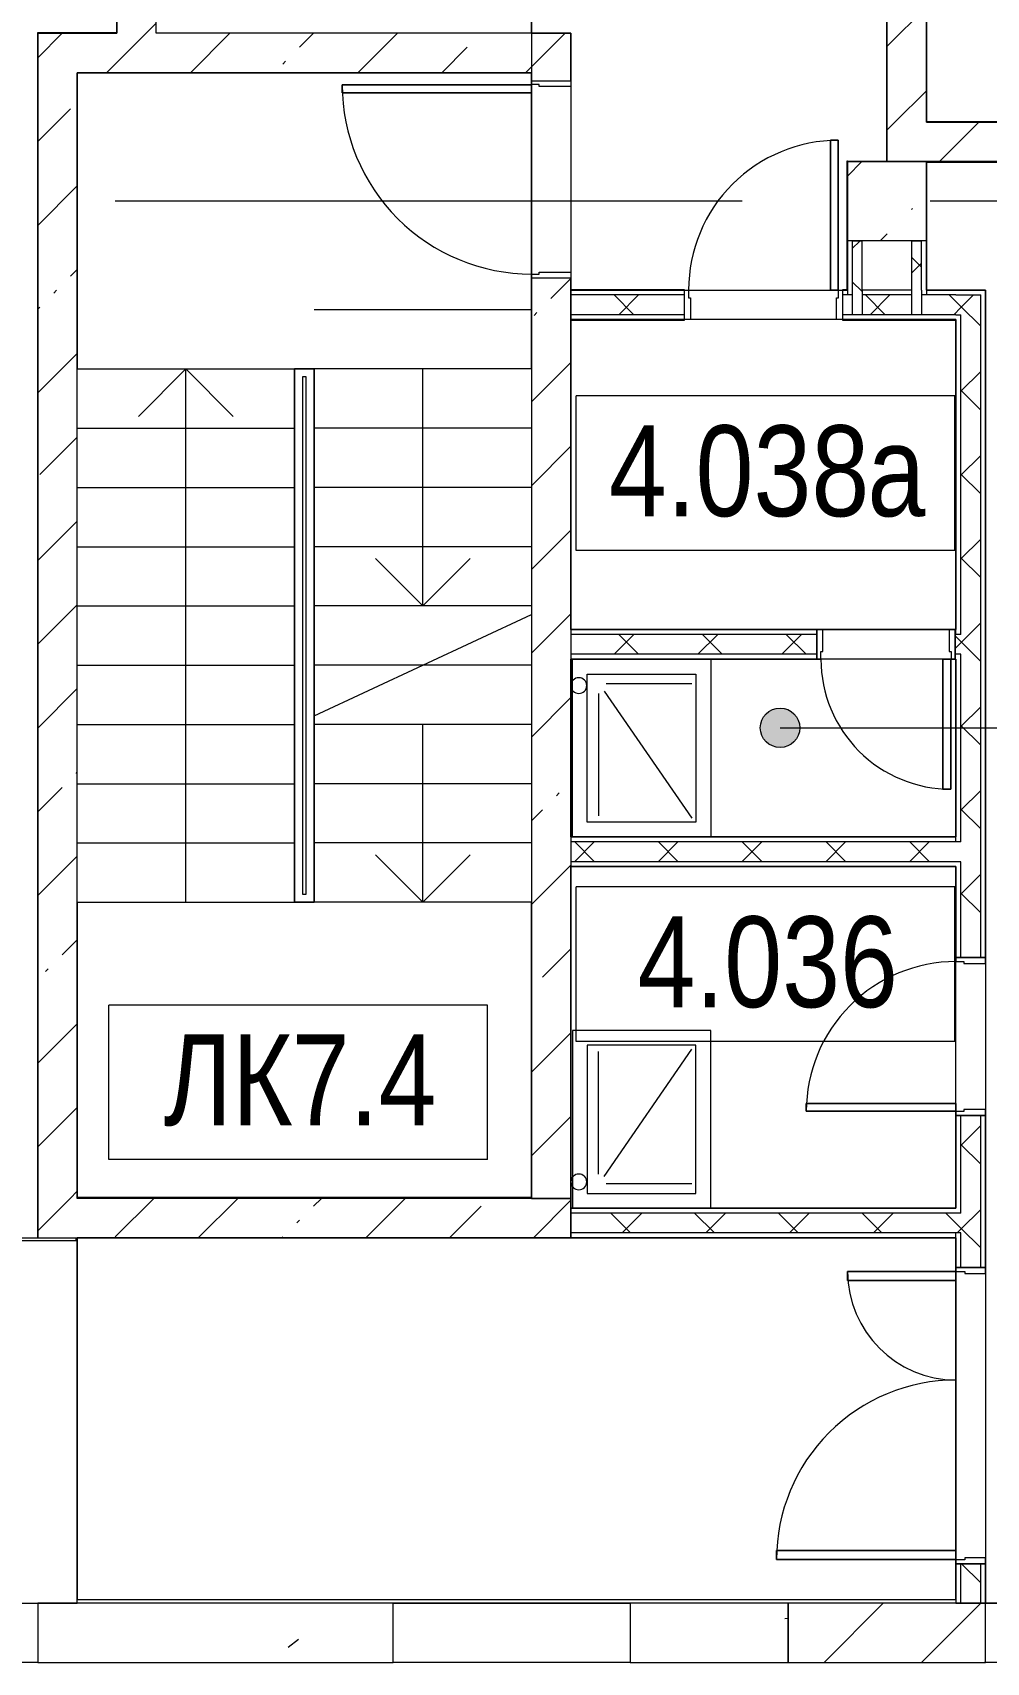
# Model space of a CAD drawing. Header units: millimetres. Extents: x 48966 to 294585, y -43515 to 30344.
# Drawn here: x 220651 to 225481, y -31683 to -23429 of the extents above; entities that cross this region are included whole.
import ezdxf

# ---------------------------------------------------------------- set-up
doc = ezdxf.new("R2010")
doc.units = ezdxf.units.MM
doc.linetypes.add('Осевые', pattern=[6350, 1270, -952.5, 3175, -952.5])
doc.linetypes.add('Сверху', pattern=[793.75, 476.25, -317.5])
for name, color, linetype, lineweight in [('Двери', 7, 'Continuous', 9), ('Каркас_Импост', 7, 'Continuous', 9), ('Контуры', 7, 'Continuous', 9), ('Линии подступенков-1', 7, 'Continuous', 9), ('Линии свеса', 7, 'Continuous', 9), ('Марки вырезов', 7, 'Continuous', 9), ('Марки помещений', 7, 'Continuous', 9), ('Обобщенные модели', 7, 'Continuous', 9), ('Обобщенные модели-1', 7, 'Continuous', 18), ('Общие ребра', 7, 'Continuous', 9), ('Оси-2', 7, 'Осевые', 9), ('Панель', 7, 'Continuous', 9), ('Перекрытия', 7, 'Continuous', 9), ('Сантехнические приборы', 7, 'Continuous', 9), ('Сверху', 7, 'Сверху', 9), ('Стены', 7, 'Continuous', 9), ('Стены-1', 7, 'Continuous', 18), ('Черная _1 сплошная', 7, 'Continuous', 9), ('Штриховка разреза-1', 7, 'Continuous', 9)]:
    doc.layers.add(name, color=color, linetype=linetype, lineweight=lineweight)
doc.styles.add('Arial Narrow_1', font='Arial Narrow.ttf', dxfattribs={"height": 460})
pattern_1 = [(45, (0, 0), (-493.914, 493.914), []), (45, (493.9, 0), (-493.914, 493.914), [873.125, -174.625, 6.706, -167.919])]
pattern_2 = [(45, (108045.05, 0), (-424.264, 424.264), [600, -100, 20, -100]), (45, (108045.05, 424), (-424.264, 424.264), [])]
pattern_3 = [(45, (108045.05, 0), (-212.132, 212.132), []), (135, (108045.05, 0), (-212.132, -212.132), [])]

# ---------------------------------------------------------------- blocks, each defined once
blk = doc.blocks.new('Обобщенные модели 20 - Обобщенные модели 20-1193704-План 4-го этажа на отм_ _6_600')
at = {"layer": 'Обобщенные модели'}
h = blk.add_hatch(dxfattribs=at)
h.set_pattern_fill('FP_7', color=256, style=0, pattern_type=2)
h.set_pattern_definition(pattern_1)
h.paths.add_polyline_path([(110831.6, -31682.9), (110831.6, -31382.9), (109831.6, -31382.9), (109831.6, -31682.9)], flags=0)
h.paths.add_polyline_path([(117431.6, -31682.9), (117431.6, -31382.9), (116431.6, -31382.9), (116431.6, -31682.9), (116726.1, -31682.9)], flags=0)
at = {"layer": 'Обобщенные модели-1'}
for p, q in [((117431.6, -31382.9), (116431.6, -31382.9)), ((116431.6, -31382.9), (116431.6, -31682.9)), ((117431.6, -31682.9), (117431.6, -31382.9)), ((116431.6, -31682.9), (117431.6, -31682.9))]:
    blk.add_line(p, q, dxfattribs=at)
blk = doc.blocks.new('M_Дверь-Проем - 1200 x 2150 mm-4670831-План 4-го этажа на отм_ _6_600')
at = {"layer": 'Сверху'}
blk.add_line((-608.2, -100), (591.8, -100), dxfattribs=at)
blk = doc.blocks.new('Обобщенные модели 30 - Обобщенные модели 24-1216531-План 4-го этажа на отм_ _6_600')
at = {"layer": 'Обобщенные модели'}
h = blk.add_hatch(dxfattribs=at)
h.set_pattern_fill('FP_7', color=256, style=0, pattern_type=2)
h.set_pattern_definition(pattern_1)
h.paths.add_polyline_path([(116731.6, -24482.9), (117131.6, -24482.9), (117131.6, -24082.9), (116731.6, -24082.9), (116731.6, -24258.6)], flags=0)
at = {"layer": 'Обобщенные модели-1'}
for p, q in [((117131.6, -24082.9), (116731.6, -24082.9)), ((116731.6, -24082.9), (116731.6, -24482.9)), ((117131.6, -24482.9), (117131.6, -24082.9)), ((116731.6, -24482.9), (117131.6, -24482.9))]:
    blk.add_line(p, q, dxfattribs=at)
blk = doc.blocks.new('Дверь - Полуторная_001 - ДВ3_21-15-6256096-План 4-го этажа на отм_ _6_600')
at = {"layer": 'Двери'}
for p, q in [((-684, 984), (-729, 984)), ((-729, 984), (-729, 75)), ((-684, 75), (-684, 984)), ((684, 75), (684, 624)), ((684, 624), (729, 624)), ((729, 624), (729, 75)), ((-729, 75), (-684, 75)), ((729, 75), (684, 75))]:
    blk.add_line(p, q, dxfattribs=at)
for centre, radius, start, end in [((-729, 75), 909, 360, 90), ((729, 75), 549, 90, 180)]:
    blk.add_arc(centre, radius, start, end, dxfattribs=at)
at = {"layer": 'Каркас_Импост'}
for p, q in [((-730, 75), (-750, 75)), ((-750, 75), (-750, -75)), ((-730, 30), (-730, 75)), ((-720, 30), (-730, 30)), ((-720, -75), (-720, 30)), ((730, 30), (720, 30)), ((720, 30), (720, -75)), ((750, 75), (730, 75)), ((730, 75), (730, 30)), ((750, -75), (750, 75)), ((-750, -75), (-720, -75)), ((720, -75), (750, -75))]:
    blk.add_line(p, q, dxfattribs=at)
at = {"layer": 'Панель'}
for p, q in [((-729, 984), (-684, 984)), ((-729, 75), (-729, 984)), ((-684, 984), (-684, 75)), ((684, 624), (684, 75)), ((729, 624), (684, 624)), ((729, 75), (729, 624)), ((-684, 75), (-729, 75)), ((684, 75), (729, 75))]:
    blk.add_line(p, q, dxfattribs=at)
blk = doc.blocks.new('Душевая кабинка-2D - Душевая кабинка 900х700-5617423-План 4-го этажа на отм_ _6_600')
at = {"layer": 'Сантехнические приборы'}
for p, q in [((700, 0), (0, 0)), ((0, 0), (0, -900)), ((700, -900), (700, 0)), ((625, -75), (75, -75)), ((75, -75), (75, -825)), ((625, -825), (625, -75)), ((132.1, -726.7), (132.1, -106.7)), ((161, -739), (604.7, -95.3)), ((75, -825), (625, -825)), ((604.7, -775.8), (171, -775.8)), ((0, -900), (700, -900))]:
    blk.add_line(p, q, dxfattribs=at)
for start, end in [(0, 180), (180, 0)]:
    blk.add_arc((32.1, -766.7), 40, start, end, dxfattribs=at)
blk = doc.blocks.new('Дверь - Однопольная - ДВ1__21х10-7160078-План 4-го этажа на отм_ _6_600')
at = {"layer": 'Двери'}
for p, q in [((-479, -100), (-439, -100)), ((-479, -1058), (-479, -100)), ((-439, -100), (-439, -1058)), ((-439, -1058), (-479, -1058))]:
    blk.add_line(p, q, dxfattribs=at)
blk.add_arc((-479, -100), 958, 270, 0, dxfattribs=at)
at = {"layer": 'Каркас_Импост'}
for p, q in [((-500, 100), (-470, 100)), ((-500, -100), (-500, 100)), ((-470, 100), (-470, -60)), ((470, 100), (500, 100)), ((470, -60), (470, 100)), ((500, 100), (500, -100)), ((-480, -60), (-480, -100)), ((-470, -60), (-480, -60)), ((480, -60), (470, -60)), ((480, -100), (480, -60)), ((-480, -100), (-500, -100)), ((500, -100), (480, -100))]:
    blk.add_line(p, q, dxfattribs=at)
at = {"layer": 'Панель'}
for p, q in [((-439, -100), (-479, -100)), ((-479, -100), (-479, -1058)), ((-439, -1058), (-439, -100)), ((-479, -1058), (-439, -1058))]:
    blk.add_line(p, q, dxfattribs=at)
blk = doc.blocks.new('Душевая кабинка-2D - Душевая кабинка 900х700-5616920-План 4-го этажа на отм_ _6_600')
at = {"layer": 'Сантехнические приборы'}
for p, q in [((0, 0), (0, 900)), ((0, 900), (700, 900)), ((700, 900), (700, 0)), ((75, 75), (75, 825)), ((75, 825), (625, 825)), ((604.7, 775.8), (171, 775.8)), ((625, 825), (625, 75)), ((132.1, 726.7), (132.1, 106.7)), ((161, 739), (604.7, 95.3)), ((700, 0), (0, 0)), ((625, 75), (75, 75))]:
    blk.add_line(p, q, dxfattribs=at)
for start, end in [(360, 180), (180, 360)]:
    blk.add_arc((32.1, 766.7), 40, start, end, dxfattribs=at)
blk = doc.blocks.new('Дверь - Однопольная_002 - ДВ5_21х7-7044826-План 4-го этажа на отм_ _6_600')
at = {"layer": 'Двери'}
for p, q in [((-289, 733), (-329, 733)), ((-329, 733), (-329, 75)), ((-289, 75), (-289, 733)), ((-329, 75), (-289, 75))]:
    blk.add_line(p, q, dxfattribs=at)
blk.add_arc((-329, 75), 658, 360, 90, dxfattribs=at)
at = {"layer": 'Каркас_Импост'}
for p, q in [((-330, 75), (-350, 75)), ((-350, 75), (-350, -75)), ((-330, 35), (-330, 75)), ((-320, 35), (-330, 35)), ((-320, -75), (-320, 35)), ((330, 35), (320, 35)), ((320, 35), (320, -75)), ((350, 75), (330, 75)), ((330, 75), (330, 35)), ((350, -75), (350, 75)), ((-350, -75), (-320, -75)), ((320, -75), (350, -75))]:
    blk.add_line(p, q, dxfattribs=at)
at = {"layer": 'Панель'}
for p, q in [((-329, 733), (-289, 733)), ((-329, 75), (-329, 733)), ((-289, 733), (-289, 75)), ((-289, 75), (-329, 75))]:
    blk.add_line(p, q, dxfattribs=at)
blk = doc.blocks.new('Дверь - Однопольная - ДВ10__21х8-6240643-План 4-го этажа на отм_ _6_600')
at = {"layer": 'Двери'}
for p, q in [((-379, -75), (-339, -75)), ((-379, -833), (-379, -75)), ((-339, -75), (-339, -833)), ((-339, -833), (-379, -833))]:
    blk.add_line(p, q, dxfattribs=at)
blk.add_arc((-379, -75), 758, 270, 0, dxfattribs=at)
at = {"layer": 'Каркас_Импост'}
for p, q in [((-400, 75), (-370, 75)), ((-400, -75), (-400, 75)), ((-370, 75), (-370, -35)), ((370, 75), (400, 75)), ((370, -35), (370, 75)), ((400, 75), (400, -75)), ((-380, -75), (-400, -75)), ((-380, -35), (-380, -75)), ((-370, -35), (-380, -35)), ((380, -35), (370, -35)), ((380, -75), (380, -35)), ((400, -75), (380, -75))]:
    blk.add_line(p, q, dxfattribs=at)
at = {"layer": 'Панель'}
for p, q in [((-339, -75), (-379, -75)), ((-379, -75), (-379, -833)), ((-339, -833), (-339, -75)), ((-379, -833), (-339, -833))]:
    blk.add_line(p, q, dxfattribs=at)
blk = doc.blocks.new('Дверь - Однопольная - ДВ10_21х8-6240767-План 4-го этажа на отм_ _6_600')
at = {"layer": 'Двери'}
for p, q in [((-339, 833), (-379, 833)), ((-379, 833), (-379, 75)), ((-339, 75), (-339, 833)), ((-379, 75), (-339, 75))]:
    blk.add_line(p, q, dxfattribs=at)
blk.add_arc((-379, 75), 758, 360, 90, dxfattribs=at)
at = {"layer": 'Каркас_Импост'}
for p, q in [((-380, 75), (-400, 75)), ((-400, 75), (-400, -75)), ((-380, 35), (-380, 75)), ((-370, 35), (-380, 35)), ((-370, -75), (-370, 35)), ((380, 35), (370, 35)), ((370, 35), (370, -75)), ((400, 75), (380, 75)), ((380, 75), (380, 35)), ((400, -75), (400, 75)), ((-400, -75), (-370, -75)), ((370, -75), (400, -75))]:
    blk.add_line(p, q, dxfattribs=at)
at = {"layer": 'Панель'}
for p, q in [((-379, 833), (-339, 833)), ((-379, 75), (-379, 833)), ((-339, 833), (-339, 75)), ((-339, 75), (-379, 75))]:
    blk.add_line(p, q, dxfattribs=at)
blk = doc.blocks.new('Марка помещения_Р - Марка помещения-4575829-План 4-го этажа на отм_ _6_600')
at = {"layer": 'Марки помещений'}
for p, q in [((-4.79375, -1.95625), (-4.79375, 1.95625)), ((4.79375, 1.95625), (-4.79375, 1.95625)), ((4.79375, -1.95625), (4.79375, 1.95625)), ((4.79375, -1.95625), (-4.79375, -1.95625))]:
    blk.add_line(p, q, dxfattribs=at)

msp = doc.modelspace()

# ---------------------------------------------------------------- hatches: boundary and pattern name
at = {"layer": 'Марки помещений'}
h = msp.add_hatch(color=256, dxfattribs=at)
edge = h.paths.add_edge_path(flags=0)
edge.add_arc((224435.6, -26949.8), 100, 0, 360)
at = {"layer": 'Штриховка разреза-1'}
h = msp.add_hatch(dxfattribs=at)
h.set_pattern_fill('FP_4', color=256, style=0, pattern_type=2)
h.set_pattern_definition(pattern_2)
h.paths.add_polyline_path([(221276.7, -23432.9), (221276.7, -20032.9), (221076.7, -20032.9), (221076.7, -23432.9)], flags=0)
h = msp.add_hatch(dxfattribs=at)
h.set_pattern_fill('FP_4', color=256, style=0, pattern_type=2)
h.set_pattern_definition(pattern_2)
h.paths.add_polyline_path([(223176.7, -29332.9), (223376.7, -29332.9), (223376.7, -24672.9), (223176.7, -24672.9), (223176.7, -29330.9)], flags=0)
h.paths.add_polyline_path([(223376.7, -23672.9), (223376.7, -23432.9), (223176.7, -23432.9), (223176.7, -23672.9)], flags=0)
h.paths.add_polyline_path([(223176.7, -22232.9), (223376.7, -22232.9), (223376.7, -21232.9), (223176.7, -21232.9), (223176.7, -21832.4)], flags=0)
h = msp.add_hatch(dxfattribs=at)
h.set_pattern_fill('FP_4', color=256, style=0, pattern_type=2)
h.set_pattern_definition(pattern_2)
h.paths.add_polyline_path([(224976.7, -23882.9), (225176.7, -23882.9), (225176.7, -21782.9), (224976.7, -21782.9), (224976.7, -23134.9)], flags=0)
h = msp.add_hatch(dxfattribs=at)
h.set_pattern_fill('FP_4', color=256, style=0, pattern_type=2)
h.set_pattern_definition(pattern_2)
h.paths.add_polyline_path([(220876.7, -23632.9), (221076.7, -23632.9), (221076.7, -23432.9), (220676.7, -23432.9), (220676.7, -23632.9)], flags=0)
h = msp.add_hatch(dxfattribs=at)
h.set_pattern_fill('FP_4', color=256, style=0, pattern_type=2)
h.set_pattern_definition(pattern_2)
h.paths.add_polyline_path([(222959.9, -23632.9), (223176.7, -23632.9), (223176.7, -23432.9), (221076.7, -23432.9), (221076.7, -23632.9)], flags=0)
h = msp.add_hatch(dxfattribs=at)
h.set_pattern_fill('FP_4', color=256, style=0, pattern_type=2)
h.set_pattern_definition(pattern_2)
h.paths.add_polyline_path([(220676.7, -29332.9), (220876.7, -29332.9), (220876.7, -23632.9), (220676.7, -23632.9), (220676.7, -27629.8)], flags=0)
h = msp.add_hatch(dxfattribs=at)
h.set_pattern_fill('FP_4', color=256, style=0, pattern_type=2)
h.set_pattern_definition(pattern_2)
h.paths.add_polyline_path([(225571.7, -24082.9), (225571.7, -23882.9), (224976.7, -23882.9), (224976.7, -24082.9), (225176.7, -24082.9)], flags=0)
h = msp.add_hatch(dxfattribs=at)
h.set_pattern_fill('FP_5', color=256, style=0, pattern_type=2)
h.set_pattern_definition(pattern_3)
h.paths.add_polyline_path([(224851.7, -24857.9), (224851.7, -24484.9), (224801.7, -24484.9), (224801.7, -24857.9)], flags=0)
h = msp.add_hatch(dxfattribs=at)
h.set_pattern_fill('FP_5', color=256, style=0, pattern_type=2)
h.set_pattern_definition(pattern_3)
h.paths.add_polyline_path([(225151.7, -24857.9), (225151.7, -24484.9), (225101.7, -24484.9), (225101.7, -24857.9)], flags=0)
h = msp.add_hatch(dxfattribs=at)
h.set_pattern_fill('FP_5', color=256, style=0, pattern_type=2)
h.set_pattern_definition(pattern_3)
h.paths.add_polyline_path([(225326.7, -24857.9), (225351.7, -24857.9), (225351.7, -24757.9), (225151.7, -24757.9), (225151.7, -24857.9)], flags=0)
h.paths.add_polyline_path([(223376.7, -24857.9), (223951.7, -24857.9), (223951.7, -24757.9), (223376.7, -24757.9)], flags=0)
h.paths.add_polyline_path([(224801.7, -24857.9), (224801.7, -24757.9), (224751.7, -24757.9), (224751.7, -24857.9), (224771.1, -24857.9)], flags=0)
h.paths.add_polyline_path([(224851.7, -24857.9), (225101.7, -24857.9), (225101.7, -24757.9), (224851.7, -24757.9), (224851.7, -24820.5)], flags=0)
h = msp.add_hatch(dxfattribs=at)
h.set_pattern_fill('FP_5', color=256, style=0, pattern_type=2)
h.set_pattern_definition(pattern_3)
h.paths.add_polyline_path([(225451.7, -31382.9), (225451.7, -31182.9), (225351.7, -31182.9), (225351.7, -31382.9)], flags=0)
h.paths.add_polyline_path([(225451.7, -29682.9), (225451.7, -28912.9), (225351.7, -28912.9), (225351.7, -29682.9)], flags=0)
h.paths.add_polyline_path([(225451.7, -28112.9), (225451.7, -24757.9), (225351.7, -24757.9), (225351.7, -28112.9)], flags=0)
h = msp.add_hatch(dxfattribs=at)
h.set_pattern_fill('FP_5', color=256, style=0, pattern_type=2)
h.set_pattern_definition(pattern_3)
h.paths.add_polyline_path([(225321.7, -26577.9), (225351.7, -26577.9), (225351.7, -26477.9), (225321.7, -26477.9), (225321.7, -26506)], flags=0)
h.paths.add_polyline_path([(224621.7, -26577.9), (224621.7, -26477.9), (223376.7, -26477.9), (223376.7, -26577.9), (223865.5, -26577.9)], flags=0)
h = msp.add_hatch(dxfattribs=at)
h.set_pattern_fill('FP_5', color=256, style=0, pattern_type=2)
h.set_pattern_definition(pattern_3)
h.paths.add_polyline_path([(225351.7, -27627.9), (225351.7, -27527.9), (223376.7, -27527.9), (223376.7, -27627.9), (225326.7, -27627.9)], flags=0)
h = msp.add_hatch(dxfattribs=at)
h.set_pattern_fill('FP_4', color=256, style=0, pattern_type=2)
h.set_pattern_definition(pattern_2)
h.paths.add_polyline_path([(222959.9, -29532.9), (223376.7, -29532.9), (223376.7, -29332.9), (220676.7, -29332.9), (220676.7, -29532.9)], flags=0)
h = msp.add_hatch(dxfattribs=at)
h.set_pattern_fill('FP_5', color=256, style=0, pattern_type=2)
h.set_pattern_definition(pattern_3)
h.paths.add_polyline_path([(224771.1, -29507.9), (225351.7, -29507.9), (225351.7, -29407.9), (223376.7, -29407.9), (223376.7, -29507.9), (223865.5, -29507.9)], flags=0)
h = msp.add_hatch(dxfattribs=at)
h.set_pattern_fill('FP_8', color=256, style=0, pattern_type=2)
h.set_pattern_definition([(50, (108045, 0), (1457.472, -127.512), [152.4, -1676.4]), (355, (108045, 0), (-281.942, 1528.454), [121.92, -1341.12]), (100.451, (108166.5, -10.6), (1175.541, 1400.933), [129.52, -1424.721]), (46.184, (108045, 406.4), (2168.632, -336.342), [228.6, -2514.6]), (96.636, (108225.8, 378.4), (1899.22, 1979.42), [194.28, -2137.08]), (351.184, (108045, 406.4), (1899.24, 1979.402), [182.88, -2011.68]), (21, (108248.2, 304.8), (1212.915, -818.121), [152.4, -1676.4]), (326, (108248.2, 304.8), (494.417, 1473.504), [121.92, -1341.12]), (71.451, (108349.3, 236.6), (1707.337, 655.37), [129.52, -1424.721]), (37.5, (108045.05, 0), (24.7094, 676.4402), [67.056, -1257.808, 67.056, -1294.384, -1346.2]), (37.5, (108045.05, 0), (24.7094, 676.4402), [-2686.304, 67.056, -1279.144]), (7.5, (108045.05, 0), (534.5577, 801.4443), [67.056, -709.168, 67.056, -1227.328, -513.08]), (7.5, (108045.05, 0), (534.5577, 801.4443), [-2070.608, 67.056, -446.024]), (327.5, (107591.9, 0), (1084.7275, -45.8312), [67.056, -440.944, 67.056, -1517.904, -2103.12]), (327.5, (107591.9, 0), (1084.7275, -45.8312), [-2092.96, 67.056, -2036.064]), (317.5, (107388.7, 0), (1185.035, 203.4135), [67.056, -593.344, 67.056, -985.52, -1493.52]), (317.5, (107388.7, 0), (1185.035, 203.4135), [-1712.976, 67.056, -1426.464])])
h.paths.add_polyline_path([(218876.7, -31682.9), (219476.7, -31682.9), (219476.7, -31382.9), (218876.7, -31382.9)], flags=0)
h.paths.add_polyline_path([(224476.7, -31682.9), (224476.7, -31382.9), (223676.7, -31382.9), (223676.7, -31682.9)], flags=0)
h.paths.add_polyline_path([(220676.7, -31682.9), (222476.7, -31682.9), (222476.7, -31382.9), (220676.7, -31382.9)], flags=0)

# ---------------------------------------------------------------- linework, layer by layer
at = {"layer": 'Контуры'}
for p, q in [((220876.7, -23632.9), (220876.7, -24832.9)), ((223176.7, -23632.9), (220876.7, -23632.9)), ((220876.7, -23632.9), (220876.7, -25132.9)), ((223176.7, -23632.9), (220876.7, -23632.9)), ((220876.7, -23632.9), (220876.7, -25132.9)), ((223176.7, -23632.9), (220876.7, -23632.9)), ((220876.7, -23632.9), (220876.7, -25132.9)), ((223176.7, -23632.9), (220876.7, -23632.9)), ((223176.7, -24832.9), (223176.7, -23632.9)), ((223176.7, -24832.9), (223176.7, -23632.9)), ((223176.7, -25132.9), (223176.7, -23632.9)), ((223176.7, -25132.9), (223176.7, -23632.9)), ((220876.7, -28132.9), (220876.7, -24832.9)), ((223176.7, -24832.9), (222076.7, -24832.9)), ((223176.7, -24832.9), (223176.7, -26376.4)), ((223176.7, -24832.9), (223176.7, -28132.9)), ((220876.7, -25132.9), (221976.7, -25132.9)), ((220876.7, -25132.9), (221976.7, -25132.9)), ((220876.7, -25132.9), (221976.7, -25132.9)), ((220876.7, -27832.9), (220876.7, -25132.9)), ((220876.7, -27832.9), (220876.7, -25132.9)), ((220876.7, -27832.9), (220876.7, -25132.9)), ((221976.7, -25132.9), (222076.7, -25132.9)), ((221976.7, -25132.9), (222076.7, -25132.9)), ((221976.7, -27832.9), (221976.7, -25132.9)), ((221976.7, -27832.9), (221976.7, -25132.9)), ((221976.7, -27832.9), (221976.7, -25132.9)), ((223176.7, -25132.9), (222076.7, -25132.9)), ((223176.7, -25132.9), (222076.7, -25132.9)), ((223176.7, -25132.9), (222076.7, -25132.9)), ((222076.7, -25132.9), (222076.7, -27832.9)), ((222076.7, -25132.9), (222076.7, -27832.9)), ((222076.7, -25132.9), (222076.7, -27832.9)), ((223176.7, -25132.9), (223176.7, -27832.9)), ((223176.7, -25132.9), (223176.7, -27832.9)), ((223176.7, -25132.9), (223176.7, -27832.9)), ((220876.7, -27832.9), (220876.7, -29327.9)), ((220876.7, -27832.9), (220876.7, -29327.9)), ((220876.7, -27832.9), (220876.7, -29327.9)), ((220876.7, -27832.9), (221976.7, -27832.9)), ((220876.7, -27832.9), (221976.7, -27832.9)), ((220876.7, -27832.9), (221976.7, -27832.9)), ((222076.7, -27832.9), (221976.7, -27832.9)), ((222076.7, -27832.9), (221976.7, -27832.9)), ((222076.7, -27832.9), (221976.7, -27832.9)), ((223176.7, -27832.9), (222076.7, -27832.9)), ((223176.7, -27832.9), (222076.7, -27832.9)), ((223176.7, -27832.9), (222076.7, -27832.9)), ((223176.7, -29327.9), (223176.7, -27832.9)), ((223176.7, -29327.9), (223176.7, -27832.9)), ((223176.7, -29327.9), (223176.7, -27832.9)), ((220876.7, -28132.9), (220876.7, -29327.9)), ((223176.7, -29327.9), (223176.7, -28132.9))]:
    msp.add_line(p, q, dxfattribs=at)
at = {"layer": 'Линии подступенков-1'}
for p, q in [((223176.7, -24832.9), (222076.7, -24832.9)), ((220876.7, -25132.9), (221976.7, -25132.9)), ((220876.7, -25132.9), (221976.7, -25132.9)), ((220876.7, -25132.9), (221976.7, -25132.9)), ((220876.7, -25132.9), (221976.7, -25132.9)), ((223176.7, -25132.9), (222076.7, -25132.9)), ((223176.7, -25132.9), (222076.7, -25132.9)), ((223176.7, -25132.9), (222076.7, -25132.9)), ((223176.7, -25132.9), (222076.7, -25132.9)), ((223176.7, -25132.9), (222076.7, -25132.9)), ((220876.7, -25432.9), (221976.7, -25432.9)), ((220876.7, -25432.9), (221976.7, -25432.9)), ((220876.7, -25432.9), (221976.7, -25432.9)), ((220876.7, -25432.9), (221976.7, -25432.9)), ((223176.7, -25432.9), (222076.7, -25432.9)), ((223176.7, -25432.9), (222076.7, -25432.9)), ((223176.7, -25432.9), (222076.7, -25432.9)), ((223176.7, -25432.9), (222076.7, -25432.9)), ((223176.7, -25432.9), (222076.7, -25432.9)), ((220876.7, -25732.9), (221976.7, -25732.9)), ((220876.7, -25732.9), (221976.7, -25732.9)), ((220876.7, -25732.9), (221976.7, -25732.9)), ((220876.7, -25732.9), (221976.7, -25732.9)), ((223176.7, -25732.9), (222076.7, -25732.9)), ((223176.7, -25732.9), (222076.7, -25732.9)), ((223176.7, -25732.9), (222076.7, -25732.9)), ((223176.7, -25732.9), (222076.7, -25732.9)), ((223176.7, -25732.9), (222076.7, -25732.9)), ((220876.7, -26032.9), (221976.7, -26032.9)), ((220876.7, -26032.9), (221976.7, -26032.9)), ((220876.7, -26032.9), (221976.7, -26032.9)), ((220876.7, -26032.9), (221976.7, -26032.9)), ((223176.7, -26032.9), (222076.7, -26032.9)), ((223176.7, -26032.9), (222076.7, -26032.9)), ((223176.7, -26032.9), (222076.7, -26032.9)), ((223176.7, -26032.9), (222076.7, -26032.9)), ((223176.7, -26032.9), (222076.7, -26032.9)), ((220876.7, -26332.9), (221976.7, -26332.9)), ((220876.7, -26332.9), (221976.7, -26332.9)), ((220876.7, -26332.9), (221976.7, -26332.9)), ((220876.7, -26332.9), (221976.7, -26332.9)), ((223176.7, -26332.9), (222076.7, -26332.9)), ((223176.7, -26332.9), (222076.7, -26332.9)), ((223176.7, -26332.9), (222076.7, -26332.9)), ((223176.7, -26332.9), (222076.7, -26332.9)), ((223176.7, -26332.9), (222076.7, -26332.9)), ((220876.7, -26632.9), (221976.7, -26632.9)), ((220876.7, -26632.9), (221976.7, -26632.9)), ((220876.7, -26632.9), (221976.7, -26632.9)), ((220876.7, -26632.9), (221976.7, -26632.9)), ((222626.7, -26632.9), (222076.7, -26632.9)), ((223176.7, -26632.9), (222076.7, -26632.9)), ((223176.7, -26632.9), (222076.7, -26632.9)), ((223176.7, -26632.9), (222076.7, -26632.9)), ((223176.7, -26632.9), (222076.7, -26632.9)), ((220876.7, -26932.9), (221976.7, -26932.9)), ((220876.7, -26932.9), (221976.7, -26932.9)), ((220876.7, -26932.9), (221976.7, -26932.9)), ((220876.7, -26932.9), (221976.7, -26932.9)), ((223176.7, -26932.9), (222076.7, -26932.9)), ((223176.7, -26932.9), (222076.7, -26932.9)), ((223176.7, -26932.9), (222076.7, -26932.9)), ((223176.7, -26932.9), (222076.7, -26932.9)), ((220876.7, -27232.9), (221976.7, -27232.9)), ((220876.7, -27232.9), (221976.7, -27232.9)), ((220876.7, -27232.9), (221976.7, -27232.9)), ((220876.7, -27232.9), (221976.7, -27232.9)), ((223176.7, -27232.9), (222076.7, -27232.9)), ((223176.7, -27232.9), (222076.7, -27232.9)), ((223176.7, -27232.9), (222076.7, -27232.9)), ((223176.7, -27232.9), (222076.7, -27232.9)), ((220876.7, -27532.9), (221976.7, -27532.9)), ((220876.7, -27532.9), (221976.7, -27532.9)), ((220876.7, -27532.9), (221976.7, -27532.9)), ((220876.7, -27532.9), (221976.7, -27532.9)), ((223176.7, -27532.9), (222076.7, -27532.9)), ((223176.7, -27532.9), (222076.7, -27532.9)), ((223176.7, -27532.9), (222076.7, -27532.9)), ((223176.7, -27532.9), (222076.7, -27532.9)), ((220876.7, -27832.9), (221976.7, -27832.9)), ((220876.7, -27832.9), (221976.7, -27832.9)), ((220876.7, -27832.9), (221976.7, -27832.9)), ((220876.7, -27832.9), (221976.7, -27832.9)), ((223176.7, -27832.9), (222076.7, -27832.9)), ((223176.7, -27832.9), (222076.7, -27832.9)), ((223176.7, -27832.9), (222076.7, -27832.9)), ((223176.7, -27832.9), (222076.7, -27832.9))]:
    msp.add_line(p, q, dxfattribs=at)
at = {"layer": 'Линии свеса'}
for p, q in [((220876.7, -25132.9), (221976.7, -25132.9)), ((223176.7, -25132.9), (222076.7, -25132.9)), ((223176.7, -25132.9), (222076.7, -25132.9)), ((220876.7, -25432.9), (221976.7, -25432.9)), ((220876.7, -25432.9), (221976.7, -25432.9)), ((220876.7, -25432.9), (221976.7, -25432.9)), ((220876.7, -25432.9), (221976.7, -25432.9)), ((223176.7, -25432.9), (222076.7, -25432.9)), ((223176.7, -25432.9), (222076.7, -25432.9)), ((223176.7, -25432.9), (222076.7, -25432.9)), ((223176.7, -25432.9), (222076.7, -25432.9)), ((223176.7, -25432.9), (222076.7, -25432.9)), ((220876.7, -25732.9), (221976.7, -25732.9)), ((220876.7, -25732.9), (221976.7, -25732.9)), ((220876.7, -25732.9), (221976.7, -25732.9)), ((220876.7, -25732.9), (221976.7, -25732.9)), ((223176.7, -25732.9), (222076.7, -25732.9)), ((223176.7, -25732.9), (222076.7, -25732.9)), ((223176.7, -25732.9), (222076.7, -25732.9)), ((223176.7, -25732.9), (222076.7, -25732.9)), ((223176.7, -25732.9), (222076.7, -25732.9)), ((220876.7, -26032.9), (221976.7, -26032.9)), ((220876.7, -26032.9), (221976.7, -26032.9)), ((220876.7, -26032.9), (221976.7, -26032.9)), ((220876.7, -26032.9), (221976.7, -26032.9)), ((223176.7, -26032.9), (222076.7, -26032.9)), ((223176.7, -26032.9), (222076.7, -26032.9)), ((223176.7, -26032.9), (222076.7, -26032.9)), ((223176.7, -26032.9), (222076.7, -26032.9)), ((223176.7, -26032.9), (222076.7, -26032.9)), ((220876.7, -26332.9), (221976.7, -26332.9)), ((220876.7, -26332.9), (221976.7, -26332.9)), ((220876.7, -26332.9), (221976.7, -26332.9)), ((220876.7, -26332.9), (221976.7, -26332.9)), ((223176.7, -26332.9), (222076.7, -26332.9)), ((223176.7, -26332.9), (222076.7, -26332.9)), ((223176.7, -26332.9), (222076.7, -26332.9)), ((223176.7, -26332.9), (222076.7, -26332.9)), ((223176.7, -26332.9), (222076.7, -26332.9)), ((220876.7, -26632.9), (221976.7, -26632.9)), ((220876.7, -26632.9), (221976.7, -26632.9)), ((220876.7, -26632.9), (221976.7, -26632.9)), ((220876.7, -26632.9), (221976.7, -26632.9)), ((222626.7, -26632.9), (222076.7, -26632.9)), ((223176.7, -26632.9), (222076.7, -26632.9)), ((223176.7, -26632.9), (222076.7, -26632.9)), ((223176.7, -26632.9), (222076.7, -26632.9)), ((223176.7, -26632.9), (222076.7, -26632.9)), ((220876.7, -26932.9), (221976.7, -26932.9)), ((220876.7, -26932.9), (221976.7, -26932.9)), ((220876.7, -26932.9), (221976.7, -26932.9)), ((220876.7, -26932.9), (221976.7, -26932.9)), ((223176.7, -26932.9), (222076.7, -26932.9)), ((223176.7, -26932.9), (222076.7, -26932.9)), ((223176.7, -26932.9), (222076.7, -26932.9)), ((223176.7, -26932.9), (222076.7, -26932.9)), ((220876.7, -27232.9), (221976.7, -27232.9)), ((220876.7, -27232.9), (221976.7, -27232.9)), ((220876.7, -27232.9), (221976.7, -27232.9)), ((220876.7, -27232.9), (221976.7, -27232.9)), ((223176.7, -27232.9), (222076.7, -27232.9)), ((223176.7, -27232.9), (222076.7, -27232.9)), ((223176.7, -27232.9), (222076.7, -27232.9)), ((223176.7, -27232.9), (222076.7, -27232.9)), ((220876.7, -27532.9), (221976.7, -27532.9)), ((220876.7, -27532.9), (221976.7, -27532.9)), ((220876.7, -27532.9), (221976.7, -27532.9)), ((220876.7, -27532.9), (221976.7, -27532.9)), ((223176.7, -27532.9), (222076.7, -27532.9)), ((223176.7, -27532.9), (222076.7, -27532.9)), ((223176.7, -27532.9), (222076.7, -27532.9)), ((223176.7, -27532.9), (222076.7, -27532.9)), ((220876.7, -27832.9), (221976.7, -27832.9)), ((223176.7, -27832.9), (222076.7, -27832.9))]:
    msp.add_line(p, q, dxfattribs=at)
at = {"layer": 'Марки вырезов'}
msp.add_line((222076.7, -26889.3), (223176.7, -26376.4), dxfattribs=at)
at = {"layer": 'Марки помещений'}
msp.add_line((224435.6, -26949.8), (226512.8, -26949.8), dxfattribs=at)
msp.add_circle((224435.6, -26949.8), 100, dxfattribs=at)
at = {"layer": 'Общие ребра'}
for p, q in [((220676.7, -23430.9), (220676.7, -23432.9)), ((223376.7, -23672.9), (223376.7, -23432.9)), ((223176.7, -23632.9), (223176.7, -23672.9)), ((224976.7, -23882.9), (224976.7, -24080.9)), ((225571.7, -23882.9), (225178.7, -23882.9)), ((225178.7, -23882.9), (225571.7, -23882.9)), ((224976.7, -24080.9), (224976.7, -24082.9)), ((225176.7, -24082.9), (225571.7, -24082.9)), ((225571.7, -24082.9), (225176.7, -24082.9)), ((224801.7, -24484.9), (224801.7, -24482.9)), ((224851.7, -24484.9), (224801.7, -24484.9)), ((224801.7, -24484.9), (224801.7, -24732.9)), ((225151.7, -24484.9), (225101.7, -24484.9)), ((225151.7, -24482.9), (225151.7, -24484.9)), ((225151.7, -24732.9), (225151.7, -24484.9)), ((223176.7, -24672.9), (223176.7, -29330.9)), ((223376.7, -24733.9), (223376.7, -24672.9)), ((223376.7, -24732.9), (223376.7, -24733.9)), ((223951.7, -24757.9), (223376.7, -24757.9)), ((223378.7, -24733.9), (223378.7, -24732.9)), ((223378.7, -24733.9), (223951.7, -24733.9)), ((223951.7, -24733.9), (223378.7, -24733.9)), ((224751.7, -24733.9), (224776.7, -24733.9)), ((224776.7, -24733.9), (224751.7, -24733.9)), ((224776.7, -24757.9), (224751.7, -24757.9)), ((224776.7, -24733.9), (224776.7, -24732.9)), ((224776.7, -24733.9), (224776.7, -24757.9)), ((224801.7, -24757.9), (224776.7, -24757.9)), ((224801.7, -24757.9), (224776.7, -24757.9)), ((224801.7, -24732.9), (224801.7, -24757.9)), ((224801.7, -24757.9), (224801.7, -24857.9)), ((224851.7, -24732.9), (224851.7, -24757.9)), ((225101.7, -24757.9), (224851.7, -24757.9)), ((224851.7, -24757.9), (224851.7, -24857.9)), ((225101.7, -24732.9), (225101.7, -24757.9)), ((225101.7, -24757.9), (225101.7, -24857.9)), ((225151.7, -24732.9), (225151.7, -24757.9)), ((225176.7, -24757.9), (225151.7, -24757.9)), ((225151.7, -24757.9), (225151.7, -24857.9)), ((225176.7, -24757.9), (225151.7, -24757.9)), ((225176.7, -24732.9), (225176.7, -24757.9)), ((225326.7, -24757.9), (225176.7, -24757.9)), ((225326.7, -24757.9), (225351.7, -24757.9)), ((225351.7, -24757.9), (225451.7, -24757.9)), ((225451.7, -28112.9), (225451.7, -24757.9)), ((225476.7, -28112.9), (225476.7, -24733.9)), ((223951.7, -24857.9), (223376.7, -24857.9)), ((223378.7, -24882.9), (223951.7, -24882.9)), ((223951.7, -24882.9), (223378.7, -24882.9)), ((224801.7, -24857.9), (224751.7, -24857.9)), ((224751.7, -24882.9), (225324.7, -24882.9)), ((225324.7, -24882.9), (224751.7, -24882.9)), ((224851.7, -24857.9), (224801.7, -24857.9)), ((224851.7, -24857.9), (224801.7, -24857.9)), ((225101.7, -24857.9), (224851.7, -24857.9)), ((225151.7, -24857.9), (225101.7, -24857.9)), ((225151.7, -24857.9), (225101.7, -24857.9)), ((225326.7, -24857.9), (225151.7, -24857.9)), ((225326.7, -24857.9), (225351.7, -24857.9)), ((225351.7, -26477.9), (225351.7, -24857.9)), ((223376.7, -26452.9), (223376.7, -26477.9)), ((224621.7, -26477.9), (223376.7, -26477.9)), ((223376.7, -26477.9), (223376.7, -26577.9)), ((224621.7, -26452.9), (223378.7, -26452.9)), ((225326.7, -26452.9), (225321.7, -26452.9)), ((225326.7, -26477.9), (225321.7, -26477.9)), ((225326.7, -26477.9), (225326.7, -26452.9)), ((225351.7, -26477.9), (225326.7, -26477.9)), ((224621.7, -26577.9), (223376.7, -26577.9)), ((223376.7, -26577.9), (223376.7, -26602.9)), ((223383.7, -26602.9), (224621.7, -26602.9)), ((225326.7, -26577.9), (225321.7, -26577.9)), ((225351.7, -26577.9), (225326.7, -26577.9)), ((225351.7, -27527.9), (225351.7, -26577.9)), ((223376.7, -27502.9), (223376.7, -27527.9)), ((225326.7, -27527.9), (223376.7, -27527.9)), ((223376.7, -27527.9), (223376.7, -27627.9)), ((225326.7, -27502.9), (223383.7, -27502.9)), ((225326.7, -27527.9), (225326.7, -27502.9)), ((225351.7, -27527.9), (225326.7, -27527.9)), ((225326.7, -27627.9), (223376.7, -27627.9)), ((223376.7, -27627.9), (223376.7, -27652.9)), ((225351.7, -27627.9), (225326.7, -27627.9)), ((225351.7, -28112.9), (225351.7, -27627.9)), ((223383.7, -27652.9), (225326.7, -27652.9)), ((225326.7, -27659.9), (225326.7, -28112.9)), ((225326.7, -28912.9), (225326.7, -29375.9)), ((225351.7, -29407.9), (225351.7, -28912.9)), ((225451.7, -29682.9), (225451.7, -28912.9)), ((225476.7, -29682.9), (225476.7, -28912.9)), ((220676.7, -29332.9), (220676.7, -29532.9)), ((225326.7, -29407.9), (223376.7, -29407.9)), ((225351.7, -29407.9), (225326.7, -29407.9)), ((220676.7, -29532.9), (223376.7, -29532.9)), ((225326.7, -29507.9), (223376.7, -29507.9)), ((225326.7, -29532.9), (225326.7, -29507.9)), ((225351.7, -29507.9), (225326.7, -29507.9)), ((225326.7, -29532.9), (225326.7, -29682.9)), ((225351.7, -29682.9), (225351.7, -29507.9)), ((225326.7, -31182.9), (225326.7, -31380.9)), ((225351.7, -31382.9), (225351.7, -31182.9)), ((225451.7, -31382.9), (225451.7, -31182.9)), ((225476.7, -31382.9), (225476.7, -31182.9))]:
    msp.add_line(p, q, dxfattribs=at)
at = {"layer": 'Оси-2'}
for p, q in [((258216.7, -24282.9), (199731.8, -24282.9)), ((258216.7, -31382.9), (199731.8, -31382.9))]:
    msp.add_line(p, q, dxfattribs=at)
at = {"layer": 'Перекрытия'}
for p, q in [((221076.7, -23432.9), (221076.7, -19832.9)), ((224976.7, -24082.9), (224976.7, -21782.9)), ((225176.7, -23882.9), (225176.7, -21977.9)), ((225176.7, -21977.9), (225176.7, -23882.9)), ((223176.7, -22232.9), (223176.7, -23432.9)), ((220676.7, -29532.9), (220676.7, -23432.9)), ((220676.7, -23432.9), (221076.7, -23432.9)), ((223176.7, -23427.9), (223176.7, -29327.9)), ((223176.7, -23432.9), (223376.7, -23432.9)), ((223376.7, -23432.9), (223376.7, -24732.9)), ((226776.7, -23882.9), (225176.7, -23882.9)), ((225176.7, -23882.9), (226776.7, -23882.9)), ((224776.7, -24732.9), (224776.7, -24082.9)), ((224776.7, -24082.9), (224976.7, -24082.9)), ((226976.7, -24082.9), (225176.7, -24082.9)), ((225176.7, -24082.9), (225176.7, -24732.9)), ((223376.7, -24732.9), (224776.7, -24732.9)), ((225176.7, -24732.9), (225476.7, -24732.9)), ((225476.7, -24732.9), (225476.7, -29682.9)), ((225326.7, -24882.9), (223376.7, -24882.9)), ((223376.7, -24882.9), (223376.7, -26452.9)), ((225326.7, -26452.9), (225326.7, -24882.9)), ((223376.7, -26452.9), (225326.7, -26452.9)), ((225321.7, -26452.9), (224621.7, -26452.9)), ((224621.7, -26452.9), (224621.7, -26602.9)), ((225321.7, -26602.9), (225321.7, -26452.9)), ((224621.7, -26602.9), (223376.7, -26602.9)), ((223376.7, -26602.9), (223376.7, -27502.9)), ((225326.7, -26602.9), (225321.7, -26602.9)), ((225326.7, -27502.9), (225326.7, -26602.9)), ((223376.7, -27502.9), (225326.7, -27502.9)), ((225326.7, -27652.9), (223376.7, -27652.9)), ((223376.7, -27652.9), (223376.7, -29382.9)), ((225326.7, -29382.9), (225326.7, -27652.9)), ((223176.7, -29327.9), (220876.7, -29327.9)), ((223376.7, -29382.9), (225326.7, -29382.9)), ((219291.7, -29532.9), (220676.7, -29532.9)), ((220870.4, -29532.9), (220870.4, -29548.3)), ((225326.7, -29532.9), (220876.7, -29532.9)), ((220876.7, -29532.9), (220876.7, -31363.7)), ((225326.7, -31363.7), (225326.7, -29532.9)), ((220876.7, -29548.3), (218815.7, -29548.3)), ((220876.7, -31382.9), (220876.7, -29548.3)), ((225326.7, -29682.9), (225326.7, -31182.9)), ((225476.7, -29682.9), (225326.7, -29682.9)), ((225326.7, -31182.9), (225476.7, -31182.9)), ((225476.7, -31182.9), (225476.7, -31382.9)), ((215356.7, -31382.9), (220876.7, -31382.9)), ((220876.7, -31363.7), (225326.7, -31363.7)), ((225476.7, -31382.9), (230901.7, -31382.9))]:
    msp.add_line(p, q, dxfattribs=at)
at = {"layer": 'Стены'}
for p, q in [((223176.7, -23432.9), (223176.7, -22232.9)), ((223176.7, -23432.9), (223376.7, -23432.9)), ((223176.7, -23672.9), (223376.7, -23672.9)), ((223376.7, -23672.9), (223376.7, -24672.9)), ((223376.7, -24672.9), (223176.7, -24672.9)), ((223378.7, -24732.9), (224776.7, -24732.9)), ((223951.7, -24882.9), (223951.7, -24733.9)), ((224751.7, -24733.9), (224751.7, -24882.9)), ((224751.7, -24882.9), (223951.7, -24882.9)), ((224621.7, -26602.9), (224621.7, -26452.9)), ((224621.7, -26452.9), (225321.7, -26452.9)), ((225321.7, -26452.9), (225321.7, -26602.9)), ((225321.7, -26602.9), (224621.7, -26602.9)), ((225326.7, -28912.9), (225326.7, -28112.9)), ((225326.7, -28112.9), (225476.7, -28112.9)), ((225476.7, -28112.9), (225476.7, -28912.9)), ((225476.7, -28912.9), (225326.7, -28912.9)), ((225326.7, -31182.9), (225326.7, -29682.9)), ((225326.7, -29682.9), (225476.7, -29682.9)), ((225476.7, -29682.9), (225476.7, -31182.9)), ((225476.7, -31182.9), (225326.7, -31182.9)), ((219476.7, -31382.9), (220676.7, -31382.9)), ((220676.7, -31382.9), (220676.7, -31682.9)), ((222476.7, -31682.9), (222476.7, -31382.9)), ((222476.7, -31382.9), (223676.7, -31382.9)), ((223676.7, -31382.9), (223676.7, -31682.9)), ((225471.7, -31382.9), (226676.7, -31382.9)), ((220676.7, -31682.9), (219476.7, -31682.9)), ((223676.7, -31682.9), (222476.7, -31682.9)), ((226676.7, -31682.9), (225471.7, -31682.9))]:
    msp.add_line(p, q, dxfattribs=at)
at = {"layer": 'Стены-1'}
for p, q in [((221076.7, -20032.9), (221076.7, -23432.9)), ((224976.7, -21782.9), (224976.7, -23882.9)), ((221276.7, -23432.9), (221276.7, -21832.4)), ((225176.7, -23882.9), (225176.7, -21982.9)), ((220676.7, -23430.9), (220674.7, -23430.9)), ((220674.7, -23430.9), (220674.7, -29532.9)), ((221074.7, -23430.9), (220676.7, -23430.9)), ((221076.7, -23432.9), (220676.7, -23432.9)), ((220676.7, -23432.9), (220676.7, -23632.9)), ((220676.7, -29332.9), (220676.7, -23432.9)), ((220676.7, -23432.9), (221075.7, -23432.9)), ((221075.7, -23432.9), (221075.7, -23430.9)), ((223176.7, -23432.9), (221276.7, -23432.9)), ((223376.7, -23432.9), (223176.7, -23432.9)), ((220676.7, -23632.9), (220676.7, -29332.9)), ((220876.7, -29332.9), (220876.7, -23632.9)), ((220876.7, -23632.9), (221076.7, -23632.9)), ((221076.7, -23632.9), (223176.7, -23632.9)), ((223176.7, -23672.9), (223376.7, -23672.9)), ((225178.7, -23882.9), (225176.7, -23882.9)), ((225571.7, -23880.9), (225178.7, -23880.9)), ((224776.7, -24080.9), (224774.7, -24080.9)), ((224774.7, -24080.9), (224774.7, -24731.9)), ((224776.7, -24482.9), (224776.7, -24082.9)), ((224976.7, -24082.9), (225176.7, -24082.9)), ((225176.7, -24082.9), (225176.7, -24084.9)), ((225176.7, -24084.9), (225176.7, -24482.9)), ((225178.7, -24084.9), (225571.7, -24084.9)), ((225178.7, -24731.9), (225178.7, -24084.9)), ((224776.7, -24731.9), (224776.7, -24484.9)), ((224776.7, -24484.9), (224776.7, -24732.9)), ((224851.7, -24732.9), (224851.7, -24484.9)), ((225101.7, -24484.9), (225101.7, -24732.9)), ((225176.7, -24484.9), (225176.7, -24733.9)), ((225176.7, -24732.9), (225176.7, -24484.9)), ((223376.7, -24672.9), (223176.7, -24672.9)), ((223378.7, -24732.9), (223376.7, -24732.9)), ((223376.7, -26452.9), (223376.7, -24733.9)), ((223376.7, -24733.9), (223376.7, -24882.9)), ((223951.7, -24731.9), (223378.7, -24731.9)), ((223951.7, -24733.9), (223951.7, -24731.9)), ((223951.7, -24882.9), (223951.7, -24733.9)), ((224774.7, -24731.9), (224751.7, -24731.9)), ((224751.7, -24731.9), (224751.7, -24733.9)), ((224751.7, -24733.9), (224751.7, -24882.9)), ((224776.7, -24732.9), (224776.7, -24731.9)), ((225101.7, -24732.9), (224851.7, -24732.9)), ((225326.7, -24732.9), (225176.7, -24732.9)), ((225176.7, -24733.9), (225178.7, -24733.9)), ((225451.7, -24732.9), (225326.7, -24732.9)), ((225476.7, -24732.9), (225451.7, -24732.9)), ((225476.7, -24733.9), (225476.7, -24732.9)), ((223376.7, -24882.9), (223378.7, -24882.9)), ((223378.7, -24884.9), (223951.7, -24884.9)), ((223951.7, -24884.9), (223951.7, -24882.9)), ((224751.7, -24882.9), (224751.7, -24884.9)), ((224751.7, -24884.9), (225324.7, -24884.9)), ((225324.7, -24882.9), (225326.7, -24882.9)), ((225326.7, -24882.9), (225326.7, -26452.9)), ((223378.7, -26452.9), (223376.7, -26452.9)), ((224621.7, -26602.9), (224621.7, -26452.9)), ((225321.7, -26452.9), (225321.7, -26602.9)), ((223376.7, -27502.9), (223376.7, -26602.9)), ((223376.7, -26602.9), (223383.7, -26602.9)), ((225321.7, -26602.9), (225326.7, -26602.9)), ((225326.7, -26602.9), (225326.7, -27502.9)), ((223383.7, -27502.9), (223376.7, -27502.9)), ((223376.7, -29332.9), (223376.7, -27652.9)), ((223376.7, -27652.9), (223383.7, -27652.9)), ((225326.7, -27652.9), (225326.7, -27659.9)), ((225326.7, -28112.9), (225476.7, -28112.9)), ((225476.7, -28912.9), (225326.7, -28912.9)), ((223376.7, -29332.9), (220876.7, -29332.9)), ((223176.7, -29330.9), (223176.7, -29332.9)), ((223176.7, -29332.9), (223376.7, -29332.9)), ((223376.7, -29532.9), (223376.7, -29332.9)), ((225326.7, -29375.9), (225326.7, -29382.9)), ((225326.7, -29382.9), (223376.7, -29382.9)), ((223376.7, -29382.9), (223376.7, -29532.9)), ((220674.7, -29532.9), (220676.7, -29532.9)), ((223376.7, -29532.9), (225326.7, -29532.9)), ((225326.7, -29682.9), (225476.7, -29682.9)), ((225476.7, -31182.9), (225326.7, -31182.9)), ((222476.7, -31382.9), (220676.7, -31382.9)), ((220676.7, -31382.9), (220676.7, -31682.9)), ((222476.7, -31682.9), (222476.7, -31382.9)), ((224476.7, -31382.9), (223676.7, -31382.9)), ((223676.7, -31382.9), (223676.7, -31682.9)), ((224476.7, -31682.9), (224476.7, -31382.9)), ((225326.7, -31380.9), (225326.7, -31382.9)), ((225326.7, -31382.9), (225476.7, -31382.9)), ((220676.7, -31682.9), (222476.7, -31682.9)), ((223676.7, -31682.9), (224476.7, -31682.9))]:
    msp.add_line(p, q, dxfattribs=at)
at = {"layer": 'Черная _1 сплошная'}
for p, q in [((221426.7, -25132.9), (221186.3, -25373.3)), ((221426.7, -27832.9), (221426.7, -25132.9)), ((221426.7, -25132.9), (221667.1, -25373.3)), ((222076.7, -25132.9), (221976.7, -25132.9)), ((221976.7, -25132.9), (221976.7, -27832.9)), ((221976.7, -25132.9), (221976.7, -27832.9)), ((222076.7, -25132.9), (221976.7, -25132.9)), ((222016.7, -25172.9), (222016.7, -27792.9)), ((222036.7, -25172.9), (222016.7, -25172.9)), ((222036.7, -27792.9), (222036.7, -25172.9)), ((222076.7, -27832.9), (222076.7, -25132.9)), ((222076.7, -27832.9), (222076.7, -25132.9)), ((222626.7, -26332.9), (222626.7, -25132.9)), ((222626.7, -26332.9), (222386.3, -26092.5)), ((222626.7, -26332.9), (222867.1, -26092.5)), ((222626.7, -27832.9), (222626.7, -26932.9)), ((222626.7, -27832.9), (222386.3, -27592.5)), ((222626.7, -27832.9), (222867.1, -27592.5)), ((222016.7, -27792.9), (222036.7, -27792.9)), ((221976.7, -27832.9), (222076.7, -27832.9)), ((221976.7, -27832.9), (222076.7, -27832.9))]:
    msp.add_line(p, q, dxfattribs=at)

# ---------------------------------------------------------------- block references
at = {"layer": 'Двери'}
for name, p, rotation in [('M_Дверь-Проем - 1200 x 2150 mm-4670831-План 4-го этажа на отм_ _6_600', (223276.7, -22841.1), 269.9999999999999), ('Дверь - Однопольная - ДВ1__21х10-7160078-План 4-го этажа на отм_ _6_600', (223276.7, -24172.9), 269.9999999999999), ('Дверь - Однопольная - ДВ10__21х8-6240643-План 4-го этажа на отм_ _6_600', (224351.7, -24807.9), 180), ('Дверь - Однопольная_002 - ДВ5_21х7-7044826-План 4-го этажа на отм_ _6_600', (224971.7, -26527.9), 180), ('Дверь - Однопольная - ДВ10_21х8-6240767-План 4-го этажа на отм_ _6_600', (225401.7, -28512.9), 90), ('Дверь - Полуторная_001 - ДВ3_21-15-6256096-План 4-го этажа на отм_ _6_600', (225401.7, -30432.9), 90)]:
    msp.add_blockref(name, p, dxfattribs=dict(at, rotation=rotation))
at = {"layer": 'Марки помещений', "xscale": 199.9999999999999, "yscale": 199.9999999999999, "zscale": 199.9999999999999}
for p in [(224361.7, -25660.3), (224361.7, -28146.9), (221995.9, -28745)]:
    msp.add_blockref('Марка помещения_Р - Марка помещения-4575829-План 4-го этажа на отм_ _6_600', p, dxfattribs=at)
at = {"layer": 'Обобщенные модели'}
for name in ['Обобщенные модели 30 - Обобщенные модели 24-1216531-План 4-го этажа на отм_ _6_600', 'Обобщенные модели 20 - Обобщенные модели 20-1193704-План 4-го этажа на отм_ _6_600']:
    msp.add_blockref(name, (108045, 0), dxfattribs=at)
at = {"layer": 'Сантехнические приборы'}
for name, p in [('Душевая кабинка-2D - Душевая кабинка 900х700-5616920-План 4-го этажа на отм_ _6_600', (223384.6, -27502.9)), ('Душевая кабинка-2D - Душевая кабинка 900х700-5617423-План 4-го этажа на отм_ _6_600', (223384.6, -28482.9))]:
    msp.add_blockref(name, p, dxfattribs=at)

# ---------------------------------------------------------------- texts
at = {"layer": 'Марки помещений', "char_height": 460, "attachment_point": 1, "style": 'Arial Narrow_1'}
for s, insert, width in [('4.038', (223568.8, -25418.5), 1587.341), ('\\fArial Narrow|b0|i0|c204|p34|;а', (224878.5, -25418.5), 352.742), ('4.036', (223713.8, -27905), 1587.341), ('ЛК', (221315, -28503.1), 785.654), ('7.4', (221963.2, -28503.1), 881.856)]:
    msp.add_mtext(s, dxfattribs=dict(at, insert=insert, width=width))

doc.saveas('drawing.dxf')
